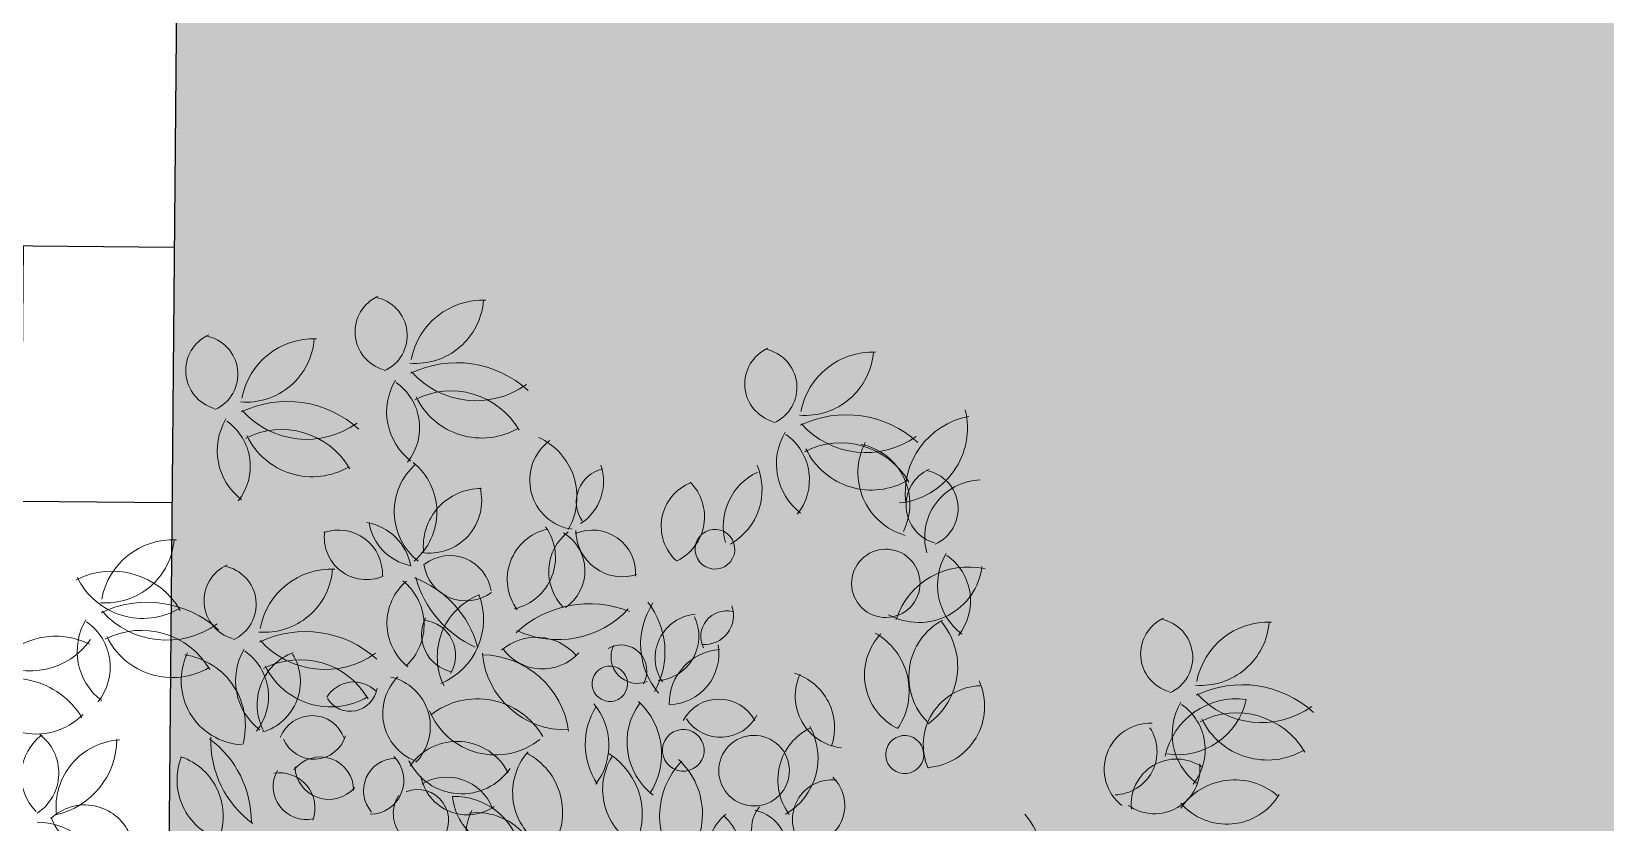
# Model space of a CAD drawing. Header units: millimetres. Extents: x 793 to 3159, y 750 to 2095.
# Drawn here: x 1253.111 to 1256.242, y 985.019 to 986.594 of the extents above; entities that cross this region are included whole.
import ezdxf

# ---------------------------------------------------------------- set-up
doc = ezdxf.new("R2010")
doc.units = ezdxf.units.MM
doc.linetypes.add('CENTER', pattern=[50.8, 31.75, -6.35, 6.35, -6.35])
doc.linetypes.add('CONTINUA', pattern=[0])
doc.layers.add('A-PISOS', color=252, linetype='Continuous')
doc.layers.add('A-VEGETACION', color=65, linetype='Continuous')
doc.layers.add('JUNTA DE CONTROL', color=7, linetype='Continuous', true_color=0xf43e0b)

# ---------------------------------------------------------------- blocks, each defined once
blk = doc.blocks.new('A$C15914C01')
at = {"layer": 'A-PISOS', "linetype": 'CONTINUA', "ltscale": 0.5}
h = blk.add_hatch(dxfattribs=at)
h.set_pattern_fill('AR-CONC', color=250, scale=0.01)
h.set_pattern_definition([(50, (-2174.8441, -711.9263), (1.8218467, -0.1593909), [0.1905, -2.0955]), (355, (-2174.8441, -711.9263), (-0.3524342, 1.9105685), [0.1524, -1.6764058]), (100.451445, (-2174.6923, -711.9396), (1.4694125, 1.7511775), [0.1619001, -1.7809024]), (46.1842, (-2174.844, -711.4183), (2.7107904, -0.4204233), [0.28575, -3.14325]), (96.63556, (-2174.6182, -711.4533), (2.3740413, 2.4742612), [0.2428502, -2.671356]), (351.18415, (-2174.844, -711.4183), (2.3740413, 2.4742612), [0.2285997, -2.5145973]), (21, (-2174.5901, -711.5453), (1.5161439, -1.022652), [0.1905, -2.0955]), (326, (-2174.5901, -711.5453), (0.6180203, 1.8418797), [0.1524, -1.6764]), (71.451445, (-2174.4638, -711.6305), (2.1341642, 0.8192277), [0.1619001, -1.7808994]), (37.5, (-2174.8441, -711.9263), (0.03088603, 0.84555039), [0, -1.65608, 0, -1.7018, 0, -1.68275]), (7.5, (-2174.8441, -711.9263), (0.66819663, 1.00180575), [0, -0.97028, 0, -1.61798, 0, -0.64135]), (327.5, (-2175.4105, -711.9263), (1.35590595, -0.05728744), [0, -0.635, 0, -1.9812, 0, -2.6289]), (317.5, (-2175.6645, -711.9263), (1.4812918, 0.2542649), [0, -0.8255, 0, -1.31572, 0, -1.8669])])
h.paths.add_polyline_path([(77.8726, -5.6954), (77.8726, -5.2046), (77.868, -5.6954)])
h.paths.add_polyline_path([(82.8168, -5.2048), (77.9669, -5.2046), (77.9683, -6.7051), (73.8168, -6.7051), (73.8168, -10.6091), (82.8168, -10.6091)])
h.paths.add_polyline_path([(77.7701, 0.901), (82.8168, 0.9006), (82.8168, 4.0989), (79.7571, 4.0992), (79.7575, 8.8992), (79.4406, 8.8992), (79.4428, 32.5692), (79.7597, 32.5692), (79.7601, 37.3692), (82.8187, 37.3853), (82.8168, 40.209), (77.9683, 40.209)])
h.paths.add_polyline_path([(82.8168, -0.8992), (77.7719, -0.8992), (77.7719, -0.9989), (73.8168, -0.9985), (73.8168, -4.9051), (77.9697, -4.9051), (77.9669, -5.2046), (82.8168, -5.2046)])
h = blk.add_hatch(dxfattribs=at)
h.set_pattern_fill('AR-HBONE', color=250, scale=0.005, angle=45)
h.set_pattern_definition([(90, (-2174.8441, -711.9263), (-0.508, 0.508), [1.524, -0.508]), (180, (-2174.8441, -711.4183), (-0.508, 0.508), [1.524, -0.508])])
h.paths.add_polyline_path([(73.8168, -6.7051), (67.8168, -6.7051), (67.8168, -10.6088), (73.8168, -10.6088)])
h.paths.add_polyline_path([(67.8168, -4.9051), (73.8168, -4.9051), (73.8168, -0.9983), (67.8168, -0.9983)])
at = {"layer": 'A-PISOS', "color": 250, "linetype": 'CONTINUA', "ltscale": 0.5}
blk.add_line((73.8168, -0.9985), (73.8168, -4.9051), dxfattribs=at)
blk = doc.blocks.new('XR-CONJUNTO$0$A$C458D45B7')
at = {"lineweight": 0, "extrusion": (2.43104e-07, 5.45806e-06, -1)}
for centre, major_axis, start_param, end_param in [((-0.369, 2.486), (0.0578, 0.0526, 0), 2.569534, 5.006064), ((-0.4208, 2.4779), (0.0521, -0.0572, 0), 4.051015, 6.582941), ((-0.3287, 2.5601), (0.0917, -0.1007, 0), -0.777492, 0.800951), ((-0.1915, 2.4072), (0.0977, -0.1073, 0), 2.477681, 3.902549), ((-0.7044, 2.4029), (0.0578, 0.0526, 0), 2.569534, 5.006064), ((-0.7561, 2.3949), (0.0521, -0.0572, 0), 4.051015, 6.582941), ((-0.6641, 2.477), (0.0917, -0.1007, 0), -0.777492, 0.800951), ((-0.5269, 2.3242), (0.0977, -0.1073, 0), 2.477681, 3.902549), ((-0.2404, 2.2159), (0.156, 0.1421, 0), 4.983233, 6.17178), ((0.4079, 2.3965), (0.0578, 0.0526, 0), 2.569534, 5.006064), ((0.3562, 2.3885), (0.0521, -0.0572, 0), 4.051015, 6.582941), ((0.4482, 2.4707), (0.0917, -0.1007, 0), -0.777492, 0.800951), ((0.5854, 2.3178), (0.0977, -0.1073, 0), 2.477681, 3.902549), ((-0.2586, 2.3287), (0.0909, 0.0828, 0), 2.943806, 4.400315), ((-0.4252, 2.2943), (0.0813, 0.074, 0), 6.042078, 7.680112), ((-0.2073, 2.5236), (0.1269, 0.1155, 0), 1.666781, 3.133707), ((-0.2514, 2.214), (0.1055, -0.1158, 0), 3.38331, 4.908592), ((-0.5757, 2.1328), (0.156, 0.1421, 0), 4.983233, 6.17178), ((-0.1941, 2.4226), (0.0974, -0.107, 0), 0.190237, 1.841773), ((0.5366, 2.1264), (0.156, 0.1421, 0), 4.983233, 6.17178), ((0.624, 2.313), (0.1011, -0.1111, 0), -1.092047, 0.621305), ((-0.5426, 2.4406), (0.1269, 0.1155, 0), 1.666781, 3.133707), ((0.5697, 2.4342), (0.1269, 0.1155, 0), 1.666781, 3.133707), ((0.8079, 2.1864), (0.1148, 0.1046, 0), 3.735925, 5.247194), ((-0.594, 2.2456), (0.0909, 0.0828, 0), 2.943806, 4.400315), ((-0.7605, 2.2112), (0.0813, 0.074, 0), 6.042078, 7.680112), ((-0.5868, 2.131), (0.1055, -0.1158, 0), 3.38331, 4.908592), ((0.5183, 2.2392), (0.0909, 0.0828, 0), 2.943806, 4.400315), ((0.3518, 2.2048), (0.0813, 0.074, 0), 6.042078, 7.680112), ((0.5255, 2.1246), (0.1055, -0.1158, 0), 3.38331, 4.908592), ((-0.5295, 2.3395), (0.0974, -0.107, 0), 0.190237, 1.841773), ((0.0042, 2.1974), (0.0729, 0.0664, 0), 2.435719, 4.793581), ((-0.1299, 2.1619), (0.0875, -0.0961, 0), 4.288332, 5.954002), ((0.5828, 2.3331), (0.0974, -0.107, 0), 0.190237, 1.841773), ((0.688, 2.225), (0.0962, 0.0876, 0), 2.57333, 4.340108), ((0.5415, 2.16), (0.0814, -0.0894, 0), 4.063505, 5.902251), ((-0.2372, 2.1306), (0.0929, 0.0846, 0), 2.963691, 4.711116), ((-0.4058, 2.1267), (0.0945, 0.086, 0), 6.118592, 7.872489), ((-0.0482, 2.1943), (0.0744, 0.0677, 0), 0.395035, 1.712099), ((0.2426, 2.1833), (0.0844, -0.0926, 0), -1.249896, 0.196732), ((0.7328, 2.1612), (0.0578, 0.0526, 0), 2.569534, 5.006064), ((0.6811, 2.1531), (0.0521, -0.0572, 0), 4.051015, 6.582941), ((0.0663, 2.1554), (0.0498, 0.0454, 0), 3.264969, 5.201317), ((0.2617, 2.1105), (0.0688, 0.0627, 0), 3.032355, 5.058346), ((0.1574, 2.1274), (0.0654, -0.0718, 0), 4.641666, 6.55095), ((0.4113, 2.1131), (0.0882, 0.0804, 0), 3.589355, 4.996061), ((0.8068, 2.0986), (0.0767, -0.0842, 0), 2.01587, 3.830331), ((-0.293, 2.1509), (0.0767, 0.0698, 0), 0.466811, 2.453539), ((-0.1885, 2.0624), (0.0852, 0.0776, 0), 3.756525, 5.436782), ((-0.4325, 2.0004), (0.0716, -0.0786, 0), 4.02893, 5.260687), ((-0.3105, 2.1233), (0.0764, 0.0696, 0), 2.495781, 3.712279), ((-0.0328, 1.9994), (0.076, 0.0692, 0), 3.228586, 5.199475), ((-0.1454, 2.0411), (0.0706, -0.0775, 0), -1.470872, 0.49979), ((0.0335, 2.0128), (0.0579, -0.0636, 0), 3.454568, 5.497253), ((0.0914, 2.099), (0.0621, -0.0681, 0), 0.403031, 2.295039), ((0.2763, 2.065), (0.0265, -0.0292, 0), 2.96706, 9.250245), ((-0.7983, 1.9196), (0.0977, -0.1073, 0), 2.477681, 3.902549), ((-0.4172, 2.0758), (0.0619, 0.0564, 0), 1.882964, 4.009811), ((-0.4714, 2.0024), (0.0589, -0.0646, 0), 3.521134, 5.485211), ((0.0466, 2.0162), (0.0674, -0.074, 0), 1.501594, 3.203821), ((-0.07, 2.016), (0.0655, 0.0596, 0), 5.981568, 7.978483), ((0.6173, 2.0033), (0.0458, -0.0503, 0), 2.96706, 9.250245), ((-0.9355, 2.0725), (0.0917, -0.1007, 0), -0.777492, 0.800951), ((-0.249, 1.9601), (0.0612, 0.0557, 0), 4.777693, 6.850302), ((0.6822, 2.053), (0.0934, 0.0851, 0), 0.83891, 2.788684), ((0.7827, 1.8893), (0.1106, 0.1007, 0), 4.167211, 5.662811), ((0.8432, 2.0039), (0.0909, 0.0828, 0), 2.943806, 4.400315), ((0.6766, 1.9695), (0.0813, 0.074, 0), 6.042078, 7.680112), ((-0.9188, 1.843), (0.1055, -0.1158, 0), 3.38331, 4.908592), ((-0.6597, 1.9456), (0.0578, 0.0526, 0), 2.569534, 5.006064), ((-0.7114, 1.9376), (0.0521, -0.0572, 0), 4.051015, 6.582941), ((-0.6194, 2.0197), (0.0917, -0.1007, 0), -0.777492, 0.800951), ((-0.4822, 1.8669), (0.0977, -0.1073, 0), 2.477681, 3.902549), ((-0.2181, 2.0381), (0.0628, 0.0572, 0), 1.653322, 3.720775), ((-0.8615, 2.0515), (0.0974, -0.107, 0), 0.190237, 1.841773), ((-0.2631, 1.9078), (0.0742, -0.0815, 0), 1.389785, 3.157191), ((-0.4105, 1.9023), (0.0749, -0.0822, 0), 4.528164, 6.260856), ((-0.3885, 1.8048), (0.1511, 0.1376, 0), 5.790531, 6.74088), ((-0.111, 2.0591), (0.1593, 0.1451, 0), 2.721102, 3.592312), ((-0.8471, 1.7282), (0.156, 0.1421, 0), 4.983233, 6.17178), ((-0.1396, 1.8436), (0.0979, 0.0892, 0), 3.408341, 5.039982), ((-0.3192, 1.9147), (0.0929, -0.102, 0), -1.217298, 0.327095), ((0.0319, 1.7409), (0.1422, -0.1561, 0), 3.105155, 4.25074), ((-0.0365, 2.0707), (0.1414, 0.1288, 0), 1.467491, 2.732342), ((0.2821, 1.8758), (0.1111, 0.1011, 0), 3.157429, 4.441949), ((0.0189, 1.8558), (0.1089, -0.1195, 0), -1.511614, -0.337271), ((0.3027, 1.8914), (0.038, 0.0346, 0), 3.41254, 5.663172), ((0.2576, 1.933), (0.0391, -0.0429, 0), -1.182408, 0.791652), ((1.2047, 1.8735), (0.0578, 0.0526, 0), 2.569534, 5.006064), ((1.153, 1.8655), (0.0521, -0.0572, 0), 4.051015, 6.582941), ((1.3822, 1.7948), (0.0977, -0.1073, 0), 2.477681, 3.902549), ((-0.814, 2.036), (0.1269, 0.1155, 0), 1.666781, 3.133707), ((-0.2288, 1.8855), (0.0506, -0.0555, 0), 0.933482, 2.755369), ((-0.3061, 1.8431), (0.0521, 0.0475, 0), 5.554345, 7.543913), ((0.2485, 1.8483), (0.0645, 0.0587, 0), 3.279326, 5.34853), ((0.1587, 1.8899), (0.0599, -0.0657, 0), -1.298179, 0.629945), ((0.7942, 1.8207), (0.0945, 0.0861, 0), 3.069205, 4.94146), ((0.6241, 1.8375), (0.0937, -0.1029, 0), -1.562221, 0.105445), ((1.245, 1.9477), (0.0917, -0.1007, 0), -0.777492, 0.800951), ((-1.0291, 1.7206), (0.0995, -0.1093, 0), 2.987152, 4.333632), ((-0.8653, 1.841), (0.0909, 0.0828, 0), 2.943806, 4.400315), ((-1.0319, 1.8066), (0.0813, 0.074, 0), 6.042078, 7.680112), ((-0.8582, 1.7264), (0.1055, -0.1158, 0), 3.38331, 4.908592), ((-0.5311, 1.6755), (0.156, 0.1421, 0), 4.983233, 6.17178), ((-0.074, 1.7783), (0.0778, 0.0708, 0), 4.718022, 6.28628), ((0.6974, 1.8223), (0.0803, -0.0881, 0), 1.183739, 3.047674), ((0.5353, 1.7872), (0.0891, -0.0979, 0), 4.371945, 6.030471), ((-1.0838, 1.9455), (0.0991, -0.1088, 0), -0.235546, 1.240656), ((-0.8009, 1.9349), (0.0974, -0.107, 0), 0.190237, 1.841773), ((-0.5493, 1.7883), (0.0909, 0.0828, 0), 2.943806, 4.400315), ((-0.498, 1.9833), (0.1269, 0.1155, 0), 1.666781, 3.133707), ((-0.5421, 1.6737), (0.1055, -0.1158, 0), 3.38331, 4.908592), ((-0.1814, 1.6713), (0.118, -0.1296, 0), 3.873122, 5.299363), ((-0.0171, 1.8665), (0.1229, 0.1119, 0), 2.257964, 3.78171), ((-0.0641, 1.9178), (0.0654, -0.0719, 0), -0.113868, 1.668116), ((0.0938, 1.8197), (0.0347, -0.0381, 0), 3.344357, 5.954753), ((0.126, 1.8478), (0.0388, 0.0354, 0), 1.911053, 4.31249), ((0.2993, 1.7579), (0.0802, 0.073, 0), 3.851049, 5.360604), ((0.1863, 1.8557), (0.0752, 0.0685, 0), 0.549271, 2.256423), ((-0.653, 1.7863), (0.0858, -0.0942, 0), 0.781255, 2.741725), ((-0.7937, 1.6949), (0.096, -0.1054, 0), 4.01839, 5.703394), ((-0.7159, 1.7539), (0.0813, 0.074, 0), 6.042078, 7.680112), ((-0.5178, 1.7413), (0.0819, 0.0746, 0), 3.373512, 5.073607), ((-0.6478, 1.7849), (0.0704, -0.0773, 0), -1.40138, 0.435272), ((-0.4848, 1.8822), (0.0974, -0.107, 0), 0.190237, 1.841773), ((0.0722, 1.7936), (0.0237, -0.0261, 0), 2.96706, 9.250245), ((0.5443, 1.7771), (0.0762, 0.0694, 0), 2.397876, 4.305471), ((0.4071, 1.7121), (0.0839, 0.0764, 0), 5.736427, 7.331583), ((1.3334, 1.6034), (0.156, 0.1421, 0), 4.983233, 6.17178), ((-1.1128, 1.6223), (0.1187, 0.1081, 0), 4.848797, 6.466165), ((-0.4359, 1.7257), (0.0419, -0.046, 0), 2.826188, 4.650454), ((-0.2766, 1.7286), (0.0686, -0.0753, 0), 1.097202, 3.081073), ((-0.3848, 1.6998), (0.0683, -0.0751, 0), 4.086773, 6.202249), ((0.8155, 1.6854), (0.0871, 0.0794, 0), 3.456952, 5.395047), ((0.6963, 1.7598), (0.0902, 0.0822, 0), 0.291251, 2.225608), ((1.3213, 1.6411), (0.1073, 0.0977, 0), 4.075394, 5.568293), ((1.2007, 1.813), (0.1037, 0.0945, 0), 0.93843, 2.439379), ((1.3664, 1.9112), (0.1269, 0.1155, 0), 1.666781, 3.133707), ((-1.0695, 1.804), (0.097, 0.0883, 0), 1.500249, 3.596824), ((-0.4438, 1.7833), (0.0397, 0.0362, 0), 0.868721, 3.311423), ((-0.1879, 1.6085), (0.1112, 0.1012, 0), 4.767873, 6.47899), ((0.2402, 1.6801), (0.0975, 0.0888, 0), 2.940453, 4.494287), ((0.0349, 1.6527), (0.1056, 0.0962, 0), 6.178704, 7.585525), ((0.2911, 1.6865), (0.0543, -0.0596, 0), 2.783843, 4.943077), ((1.3151, 1.7162), (0.0909, 0.0828, 0), 2.943806, 4.400315), ((1.1485, 1.6818), (0.0813, 0.074, 0), 6.042078, 7.680112), ((1.3223, 1.6016), (0.1055, -0.1158, 0), 3.38331, 4.908592), ((-0.1553, 1.7894), (0.0954, -0.1047, 0), 0.046634, 1.902742), ((0.1669, 1.6745), (0.1047, 0.0953, 0), 3.274239, 4.424714), ((-0.0544, 1.6689), (0.0855, -0.0939, 0), -1.555152, -0.195414), ((0.2927, 1.773), (0.0551, -0.0605, 0), -0.367339, 1.701332), ((1.1499, 1.643), (0.0617, -0.0677, 0), 1.384738, 3.90545), ((1.0761, 1.677), (0.064, 0.0583, 0), 0.142939, 2.254521), ((1.3796, 1.8101), (0.0974, -0.107, 0), 0.190237, 1.841773), ((-0.5176, 1.6517), (0.0501, 0.0456, 0), 4.224988, 6.658395), ((0.2206, 1.6638), (0.0279, -0.0307, 0), 2.96706, 9.250245), ((0.3621, 1.6258), (0.0473, -0.0519, 0), 2.96706, 9.250245), ((0.5249, 1.6104), (0.0852, 0.0776, 0), 3.223324, 4.985448), ((0.3599, 1.6511), (0.0868, -0.0953, 0), -1.359902, 0.197615), ((0.6611, 1.6633), (0.0255, -0.028, 0), 2.96706, 9.250245), ((-0.9938, 1.5913), (0.068, -0.0746, 0), 1.509031, 3.230067), ((-1.1165, 1.5946), (0.0711, 0.0647, 0), 6.086583, 7.987859), ((-0.8905, 1.5304), (0.0904, -0.0993, 0), 2.180836, 3.805257), ((-1.0613, 1.664), (0.1148, 0.1045, 0), 0.729589, 2.076019), ((-0.8419, 1.502), (0.1388, -0.1524, 0), 4.502869, 5.43636), ((-0.5182, 1.668), (0.1486, 0.1354, 0), 2.914364, 3.903954), ((-0.5147, 1.6977), (0.0439, -0.0482, 0), -0.56334, 1.901924), ((-0.2276, 1.5595), (0.0766, -0.0842, 0), 2.904002, 4.961936), ((1.2034, 1.5741), (0.0607, -0.0666, 0), 2.180672, 4.465833), ((-0.6595, 1.5891), (0.0929, 0.0846, 0), 2.627043, 4.223783), ((-0.8165, 1.5144), (0.0838, -0.0921, 0), 4.193796, 5.852843), ((-0.4997, 1.5714), (0.0445, -0.0489, 0), 2.944219, 5.44265), ((-0.3491, 1.5731), (0.0478, 0.0436, 0), 3.148251, 5.403679), ((-0.4013, 1.5925), (0.0497, 0.0453, 0), 6.214944, 8.566879), ((-0.2205, 1.6862), (0.0787, -0.0864, 0), -0.245148, 1.837365), ((0.0057, 1.5758), (0.0909, 0.0828, 0), 2.724137, 4.584349), ((-0.1496, 1.5339), (0.0979, 0.0892, 0), 5.907215, 7.590286), ((0.1866, 1.5851), (0.0842, -0.0924, 0), 1.201658, 2.848598), ((-0.0012, 1.5327), (0.1054, 0.096, 0), 5.984703, 7.520962), ((0.3329, 1.535), (0.1162, 0.1058, 0), 3.122332, 4.628138), ((0.1137, 1.5352), (0.0992, -0.1089, 0), 4.60613, 6.275435), ((1.1583, 1.6449), (0.0609, -0.0669, 0), -0.950418, 1.336182), ((1.3207, 1.4939), (0.0968, 0.0882, 0), 4.468963, 6.135104), ((-0.528, 1.5782), (0.0442, -0.0486, 0), 0.500448, 2.802096), ((-0.5802, 1.5341), (0.0521, 0.0474, 0), 5.268129, 7.350204), ((-0.4837, 1.6205), (0.0498, 0.0453, 0), 1.422714, 3.822562), ((-0.2083, 1.6213), (0.0631, -0.0693, 0), 0.112143, 2.110108), ((-0.2468, 1.505), (0.0717, 0.0653, 0), 4.892044, 6.630501), ((0.519, 1.5316), (0.0583, 0.0531, 0), 3.20052, 5.540096), ((0.4659, 1.5585), (0.0576, 0.0524, 0), 6.197346, 8.707644), ((1.3021, 1.6577), (0.0817, -0.0897, 0), -0.311589, 1.576583), ((-0.3051, 1.5146), (0.0414, -0.0455, 0), 3.483272, 6.139391), ((-0.2317, 1.4264), (0.1016, 0.0926, 0), 5.415593, 6.754417), ((-0.9659, 1.4359), (0.0722, 0.0658, 0), 4.673764, 6.588465), ((-0.2882, 1.5286), (0.0442, -0.0485, 0), 0.255526, 2.887943), ((-0.1223, 1.576), (0.085, 0.0774, 0), 2.11334, 3.773203), ((-0.0858, 1.485), (0.083, -0.0911, 0), 0.579053, 2.739108), ((-0.1861, 1.4051), (0.0941, 0.0857, 0), 5.318722, 7.374748), ((0.3928, 1.4461), (0.093, 0.0847, 0), 3.00647, 4.70236), ((0.2174, 1.441), (0.0857, -0.0942, 0), 4.621829, 6.268915), ((0.4297, 1.5099), (0.0477, -0.0524, 0), 0.723336, 2.981842), ((0.351, 1.4686), (0.0589, 0.0537, 0), 5.629135, 7.342477), ((0.7863, 1.4466), (0.1042, -0.1145, 0), -1.558089, -0.023624), ((-0.9481, 1.5375), (0.061, -0.067, 0), -0.150992, 1.981102), ((-1.0597, 1.3608), (0.1011, 0.0921, 0), 5.439001, 6.928596)]:
    blk.add_ellipse(centre, major_axis=major_axis, ratio=1, start_param=start_param, end_param=end_param, dxfattribs=at)

msp = doc.modelspace()

# ---------------------------------------------------------------- block references
at = {"layer": 'A-VEGETACION', "linetype": 'CONTINUA', "ltscale": 0.5, "rotation": 358.9643485424647}
msp.add_blockref('XR-CONJUNTO$0$A$C458D45B7', (1254.15683, 983.50358, -8.82974), dxfattribs=at)
at = {"layer": 'JUNTA DE CONTROL', "linetype": 'CENTER', "ltscale": 0.05, "rotation": 359.5035917933524}
msp.add_blockref('A$C15914C01', (1179.60612, 989.70753, 293.72089), dxfattribs=at)

doc.saveas('drawing.dxf')
